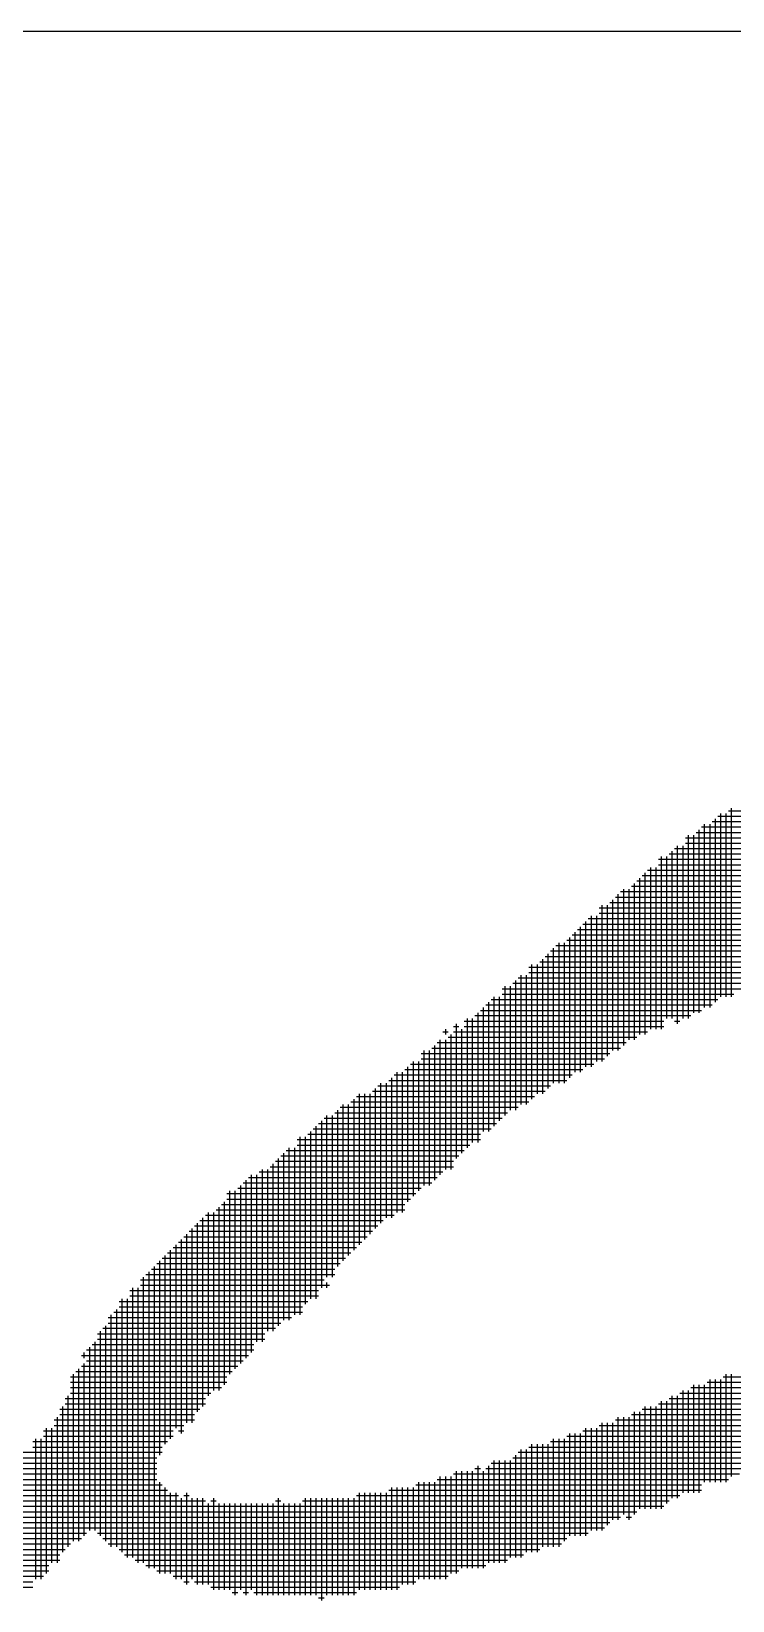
# Model space of a CAD drawing. Header units: feet. Extents: x 0 to 504600, y 0 to 356400.
# Drawn here: x 341419 to 342026, y 17842 to 19200 of the extents above; entities that cross this region are included whole.
import ezdxf
from ezdxf.enums import TextEntityAlignment as Align

# ---------------------------------------------------------------- set-up
doc = ezdxf.new("R2010")
doc.units = ezdxf.units.FT
doc.header["$LTSCALE"] = 600
doc.header["$MEASUREMENT"] = 0
for name, color, linetype in [('CX-BORD', 3, 'CONTINUOUS'), ('CX-BORD-LIN1', 4, 'CONTINUOUS'), ('CX-BORD-LIN2', 3, 'CONTINUOUS'), ('CX-BORD-TEX2', 7, 'CONTINUOUS'), ('CX-BORD-TEX3', 6, 'CONTINUOUS'), ('CX-COMM', 3, 'CONTINUOUS')]:
    doc.layers.add(name, color=color, linetype=linetype)
doc.styles.add('TB_TEXT', font='')
doc.styles.add('TB_WBTXT', font='')
doc.styles.add('TB_WMTXT', font='')
doc.styles.get('TB_TEXT').set_extended_font_data('DotumChe')
doc.styles.get('TB_WBTXT').set_extended_font_data('Dotum')
doc.styles.get('TB_WMTXT').set_extended_font_data('DotumChe')

# ---------------------------------------------------------------- blocks, each defined once
blk = doc.blocks.new('CXBLKA1')
at = {"layer": 'CX-BORD-LIN2'}
blk.add_lwpolyline([(558, 12), (270, 12)], dxfattribs=at)
at = {"layer": 'CX-BORD-LIN1', "style": 'TB_TEXT'}
for tag, p in [('TR_RCON5', (342.3033, 33)), ('TR_RCON4', (342.3033, 27)), ('TR_RCON3', (342.3033, 21)), ('TR_RCON2', (342.3033, 15)), ('TR_RCON1', (342.3033, 9))]:
    blk.add_attdef(tag, text='', height=3.5, dxfattribs=at).set_placement(p, align=Align.MIDDLE_LEFT)
for tag, height, p in [('TR_DGN5', 3.5, (451.1185, 33)), ('TR_CHK5', 3.5, (491.1185, 33)), ('TR_RDAT5', 3.5, (317.5, 33)), ('TR_APP5', 3.5, (531.1185, 33)), ('TR_RNUM5', 3, (285.1051, 32.6366)), ('TR_DGN4', 3.5, (451.1185, 27)), ('TR_CHK4', 3.5, (491.1185, 27)), ('TR_RDAT4', 3.5, (317.5, 27)), ('TR_APP4', 3.5, (531.1185, 27)), ('TR_RNUM4', 3, (285.1051, 26.6366)), ('TR_DGN3', 3.5, (451.1185, 21)), ('TR_CHK3', 3.5, (491.1185, 21)), ('TR_RDAT3', 3.5, (317.5, 21)), ('TR_APP3', 3.5, (531.1185, 21)), ('TR_RNUM3', 3, (285.1051, 20.6366)), ('TR_DGN2', 3.5, (451.1185, 15)), ('TR_CHK2', 3.5, (491.1185, 15)), ('TR_RDAT2', 3.5, (317.5, 15)), ('TR_APP2', 3.5, (531.1185, 15)), ('TR_RNUM2', 3, (285.1051, 14.6366)), ('TR_DGN1', 3.5, (451.1185, 9)), ('TR_CHK1', 3.5, (491.1185, 9)), ('TR_RDAT1', 3.5, (317.5, 9)), ('TR_APP1', 3.5, (531.1185, 9)), ('TR_RNUM1', 3, (285.1051, 8.6366))]:
    blk.add_attdef(tag, text='', height=height, dxfattribs=at).set_placement(p, align=Align.MIDDLE_CENTER)
at = {"layer": 'CX-BORD-LIN2', "style": 'TB_TEXT'}
blk.add_attdef('TD_VERSION', text='', height=3, rotation=90, dxfattribs=at).set_placement((800.5, 48.0149), align=Align.MIDDLE_CENTER)
at = {"layer": 'CX-BORD-TEX2', "style": 'TB_WMTXT'}
for tag, height, p in [('TB_CNAME', 5, (15.3448, 531.8324)), ('TB_CSCOP', 4, (16.6346, 523.8324))]:
    blk.add_attdef(tag, text='', height=height, dxfattribs=at).set_placement(p, align=Align.BOTTOM_LEFT)
at = {"layer": 'CX-BORD-TEX2', "style": 'TB_WBTXT'}
for tag, height, p in [('TB_MTITIL', 10, (398, 533.3264)), ('TB_STITL', 7, (398, 518.3264))]:
    blk.add_attdef(tag, text='', height=height, dxfattribs=at).set_placement(p, align=Align.MIDDLE_CENTER)
at = {"layer": 'CX-BORD-TEX3', "style": 'TB_TEXT'}
for tag, height, p in [('TD_LNDST', 4.5, (215, 31.5)), ('TD_DSECT', 4.5, (605.5, 31.5)), ('TD_DDIST', 4.5, (654.5, 31.5)), ('TD_DNAME_TOP', 4.5, (755, 27.957)), ('TD_CSECT', 4.5, (605.5, 22.5)), ('TD_CDIST', 4.5, (654.5, 22.5)), ('TD_DNAME_MAIN', 4.5, (755, 21.4731)), ('TD_DNAME_BOT', 3, (755, 15.2489)), ('TD_HSCAL', 4.5, (620.8841, 13.7484)), ('TD_VSCAL', 4.5, (656.8615, 13.7484)), ('TD_CCOMP', 4.5, (215, 13.5927)), ('TD_CSTEP', 4.5, (250.744, 5.125)), ('TD_FIELD', 4.5, (180, 5.125)), ('TD_DWGNO', 4.5, (755, 5.0017)), ('TD_DWGCODE', 4.5, (637, 4.7908))]:
    blk.add_attdef(tag, text='', height=height, dxfattribs=at).set_placement(p, align=Align.MIDDLE_CENTER)
for tag, height, width, p in [('TD_DCOMP', 4.5, 0.95, (215, 22.5875)), ('TD_CNAME', 5, 0.78, (65, 7.5956))]:
    blk.add_attdef(tag, text='', height=height, dxfattribs=dict(at, width=width)).set_placement(p, align=Align.MIDDLE_CENTER)

msp = doc.modelspace()

# ---------------------------------------------------------------- linework, layer by layer
at = {"layer": 'CX-COMM'}
for p, q in [((342022.3, 18525.5), (342153, 18525.5)), ((342024.7, 18527.8), (342024.7, 18364.5)), ((341999, 18511.5), (342129.6, 18511.5)), ((342001.3, 18513.8), (342001.3, 18355.2)), ((342006, 18513.8), (342006, 18355.2)), ((342008.3, 18516.1), (342139, 18516.1)), ((342010.7, 18518.5), (342010.7, 18359.8)), ((342013, 18520.8), (342143.6, 18520.8)), ((342015.3, 18523.1), (342015.3, 18364.5)), ((342020, 18523.1), (342020, 18364.5)), ((341985, 18502.1), (342120.3, 18502.1)), ((341985, 18497.5), (342115.6, 18497.5)), ((341987.3, 18504.5), (341987.3, 18345.8)), ((341992, 18504.5), (341992, 18350.5)), ((341994.3, 18506.8), (342125, 18506.8)), ((341996.7, 18509.1), (341996.7, 18350.5)), ((341961.7, 18483.5), (342316.3, 18483.5)), ((341964, 18485.8), (341964, 18336.5)), ((341968.7, 18485.8), (341968.7, 18345.8)), ((341971, 18488.1), (342101.6, 18488.1)), ((341973.3, 18490.5), (341973.3, 18345.8)), ((341975.7, 18492.8), (342111, 18492.8)), ((341978, 18495.1), (341978, 18341.2)), ((341982.7, 18495.1), (341982.7, 18345.8)), ((341947.7, 18469.5), (342274.3, 18469.5)), ((341950, 18471.8), (341950, 18331.9)), ((341952.3, 18474.2), (342120.3, 18474.2)), ((341954.7, 18476.5), (341954.7, 18336.5)), ((341959.3, 18476.5), (341959.3, 18336.5)), ((341961.7, 18478.8), (342306.9, 18478.8)), ((341931.4, 18457.8), (341931.4, 18322.5)), ((341936, 18457.8), (341936, 18327.2)), ((341938.4, 18460.2), (342255.6, 18460.2)), ((341940.7, 18462.5), (341940.7, 18327.2)), ((341943, 18464.8), (342260.3, 18464.8)), ((341945.4, 18467.2), (341945.4, 18331.9)), ((341912.7, 18443.8), (341912.7, 18308.5)), ((341917.4, 18443.8), (341917.4, 18313.2)), ((341919.7, 18446.2), (342209, 18446.2)), ((341922, 18448.5), (341922, 18317.9)), ((341924.4, 18450.8), (342218.3, 18450.8)), ((341926.7, 18453.2), (341926.7, 18317.9)), ((341929, 18455.5), (342227.6, 18455.5)), ((341898.7, 18429.8), (341898.7, 18303.9)), ((341901, 18432.2), (342176.3, 18432.2)), ((341903.4, 18434.5), (341903.4, 18303.9)), ((341908, 18434.5), (341908, 18308.5)), ((341910.4, 18441.5), (342190.3, 18441.5)), ((341910.4, 18436.8), (342181, 18436.8)), ((341884.7, 18415.8), (341884.7, 18294.5)), ((341887, 18418.2), (342143.6, 18418.2)), ((341889.4, 18420.5), (341889.4, 18299.2)), ((341891.7, 18422.8), (342162.3, 18422.8)), ((341894, 18425.2), (341894, 18299.2)), ((341896.4, 18427.5), (342171.6, 18427.5)), ((341866, 18401.8), (341866, 18285.2)), ((341868.4, 18404.2), (342106.3, 18404.2)), ((341870.7, 18406.5), (341870.7, 18289.9)), ((341873, 18408.8), (342120.3, 18408.8)), ((341875.4, 18411.2), (341875.4, 18289.9)), ((341880, 18411.2), (341880, 18289.9)), ((341882.4, 18413.5), (342134.3, 18413.5)), ((341849.7, 18390.2), (342078.3, 18390.2)), ((341852, 18392.5), (341852, 18275.9)), ((341856.7, 18392.5), (341856.7, 18280.5)), ((341859, 18394.8), (342092.3, 18394.8)), ((341861.4, 18397.2), (341861.4, 18280.5)), ((341863.7, 18399.5), (342101.6, 18399.5)), ((341835.7, 18376.2), (342050.3, 18376.2)), ((341838, 18378.5), (341838, 18266.5)), ((341840.4, 18380.8), (342064.3, 18380.8)), ((341842.7, 18383.2), (341842.7, 18271.2)), ((341847.4, 18383.2), (341847.4, 18271.2)), ((341849.7, 18385.5), (342069, 18385.5)), ((341817, 18362.2), (342013, 18362.2)), ((341819.4, 18364.5), (341819.4, 18252.5)), ((341824, 18364.5), (341824, 18257.2)), ((341826.4, 18371.5), (342041, 18371.5)), ((341826.4, 18366.8), (342027, 18366.8)), ((341828.7, 18373.8), (341828.7, 18261.9)), ((341833.4, 18373.8), (341833.4, 18266.5)), ((341803, 18348.2), (341989.7, 18348.2)), ((341805.4, 18350.5), (341805.4, 18238.5)), ((341807.7, 18352.8), (341999, 18352.8)), ((341810, 18355.2), (341810, 18247.9)), ((341812.4, 18357.5), (342008.3, 18357.5)), ((341814.7, 18359.8), (341814.7, 18247.9)), ((341775.1, 18334.2), (341779.7, 18334.2)), ((341777.4, 18336.5), (341777.4, 18331.9)), ((341784.4, 18338.8), (341789.1, 18338.8)), ((341784.4, 18334.2), (341952.3, 18334.2)), ((341786.7, 18341.2), (341786.7, 18224.5)), ((341791.4, 18336.5), (341791.4, 18229.2)), ((341793.7, 18343.5), (341966.3, 18343.5)), ((341793.7, 18338.8), (341966.3, 18338.8)), ((341796.1, 18345.8), (341796.1, 18233.9)), ((341800.7, 18345.8), (341800.7, 18238.5)), ((341975.7, 18343.5), (341980.3, 18343.5)), ((341765.7, 18320.2), (341929, 18320.2)), ((341768.1, 18322.5), (341768.1, 18205.9)), ((341770.4, 18324.9), (341933.7, 18324.9)), ((341772.7, 18327.2), (341772.7, 18210.5)), ((341777.4, 18327.2), (341777.4, 18215.2)), ((341779.7, 18329.5), (341943, 18329.5)), ((341782.1, 18331.9), (341782.1, 18215.2)), ((341749.4, 18308.5), (341749.4, 18191.9)), ((341754.1, 18308.5), (341754.1, 18196.5)), ((341756.4, 18315.5), (341919.7, 18315.5)), ((341756.4, 18310.9), (341915, 18310.9)), ((341758.7, 18317.9), (341758.7, 18201.2)), ((341763.4, 18317.9), (341763.4, 18201.2)), ((341730.7, 18294.5), (341730.7, 18173.2)), ((341733.1, 18296.9), (341887, 18296.9)), ((341735.4, 18299.2), (341735.4, 18177.9)), ((341740.1, 18299.2), (341740.1, 18177.9)), ((341742.4, 18301.5), (341896.4, 18301.5)), ((341744.7, 18303.9), (341744.7, 18187.2)), ((341747.1, 18306.2), (341905.7, 18306.2)), ((341702.7, 18280.5), (341702.7, 18149.9)), ((341707.4, 18280.5), (341707.4, 18154.6)), ((341712.1, 18280.5), (341712.1, 18159.2)), ((341714.4, 18282.9), (341863.7, 18282.9)), ((341716.7, 18285.2), (341716.7, 18163.9)), ((341719.1, 18287.5), (341868.4, 18287.5)), ((341721.4, 18289.9), (341721.4, 18168.6)), ((341726.1, 18289.9), (341726.1, 18173.2)), ((341728.4, 18292.2), (341882.4, 18292.2)), ((341684.1, 18266.5), (341684.1, 18131.2)), ((341686.4, 18268.9), (341840.4, 18268.9)), ((341688.7, 18271.2), (341688.7, 18135.9)), ((341693.4, 18271.2), (341693.4, 18140.6)), ((341695.7, 18273.5), (341849.7, 18273.5)), ((341698.1, 18275.9), (341698.1, 18145.2)), ((341700.4, 18278.2), (341854.4, 18278.2)), ((341665.4, 18252.5), (341665.4, 18103.2)), ((341667.7, 18254.9), (341821.7, 18254.9)), ((341670.1, 18257.2), (341670.1, 18112.6)), ((341672.4, 18259.5), (341826.4, 18259.5)), ((341674.7, 18261.9), (341674.7, 18121.9)), ((341679.4, 18261.9), (341679.4, 18121.9)), ((341681.7, 18264.2), (341831, 18264.2)), ((341649.1, 18240.9), (341807.7, 18240.9)), ((341651.4, 18243.2), (341651.4, 18089.2)), ((341656.1, 18243.2), (341656.1, 18098.6)), ((341658.4, 18245.5), (341807.7, 18245.5)), ((341660.7, 18247.9), (341660.7, 18103.2)), ((341663.1, 18250.2), (341817, 18250.2)), ((341635.1, 18226.9), (341789.1, 18226.9)), ((341637.4, 18229.2), (341637.4, 18084.6)), ((341639.8, 18231.5), (341793.7, 18231.5)), ((341642.1, 18233.9), (341642.1, 18084.6)), ((341646.8, 18233.9), (341646.8, 18089.2)), ((341649.1, 18236.2), (341798.4, 18236.2)), ((341616.4, 18212.9), (341775.1, 18212.9)), ((341618.8, 18215.2), (341618.8, 18065.9)), ((341623.4, 18215.2), (341623.4, 18075.2)), ((341625.8, 18217.5), (341784.4, 18217.5)), ((341628.1, 18219.9), (341628.1, 18075.2)), ((341630.4, 18222.2), (341784.4, 18222.2)), ((341632.8, 18224.5), (341632.8, 18079.9)), ((341597.8, 18198.9), (341756.4, 18198.9)), ((341600.1, 18201.2), (341600.1, 18047.2)), ((341602.4, 18203.5), (341765.7, 18203.5)), ((341604.8, 18205.9), (341604.8, 18051.9)), ((341607.1, 18208.2), (341770.4, 18208.2)), ((341609.4, 18210.5), (341609.4, 18056.6)), ((341614.1, 18210.5), (341614.1, 18065.9)), ((341583.8, 18184.9), (341742.4, 18184.9)), ((341586.1, 18187.2), (341586.1, 18028.6)), ((341588.4, 18194.2), (341751.7, 18194.2)), ((341588.4, 18189.5), (341747.1, 18189.5)), ((341590.8, 18196.5), (341590.8, 18037.9)), ((341595.4, 18196.5), (341595.4, 18042.6)), ((341565.1, 18170.9), (341723.7, 18170.9)), ((341567.4, 18173.2), (341567.4, 18009.9)), ((341569.8, 18175.6), (341733.1, 18175.6)), ((341572.1, 18177.9), (341572.1, 18019.3)), ((341576.8, 18177.9), (341576.8, 18023.9)), ((341579.1, 18180.2), (341742.4, 18180.2)), ((341581.4, 18182.6), (341581.4, 18023.9)), ((341553.4, 18159.2), (341553.4, 17995.9)), ((341555.8, 18161.6), (341714.4, 18161.6)), ((341558.1, 18163.9), (341558.1, 17995.9)), ((341560.4, 18166.2), (341719.1, 18166.2)), ((341562.8, 18168.6), (341562.8, 18005.3)), ((341539.4, 18145.2), (341539.4, 17981.9)), ((341541.8, 18147.6), (341700.4, 18147.6)), ((341544.1, 18149.9), (341544.1, 17991.3)), ((341546.4, 18152.2), (341705.1, 18152.2)), ((341548.8, 18154.6), (341548.8, 17986.6)), ((341551.1, 18156.9), (341709.7, 18156.9)), ((341525.4, 18131.2), (341525.4, 17870)), ((341527.8, 18133.6), (341686.4, 18133.6)), ((341530.1, 18135.9), (341530.1, 17967.9)), ((341532.4, 18138.2), (341691.1, 18138.2)), ((341534.8, 18140.6), (341534.8, 17977.3)), ((341537.1, 18142.9), (341695.7, 18142.9)), ((341513.8, 18119.6), (341672.4, 18119.6)), ((341516.1, 18121.9), (341516.1, 17874.6)), ((341518.4, 18124.2), (341681.7, 18124.2)), ((341520.8, 18126.6), (341520.8, 17870)), ((341523.1, 18128.9), (341681.7, 18128.9)), ((341674.7, 18117.2), (341674.7, 18112.6)), ((341497.5, 18103.2), (341497.5, 17884)), ((341502.1, 18103.2), (341502.1, 17879.3)), ((341504.5, 18110.2), (341667.7, 18110.2)), ((341504.5, 18105.6), (341667.7, 18105.6)), ((341506.8, 18112.6), (341506.8, 17879.3)), ((341511.4, 18112.6), (341511.4, 17874.6)), ((341513.8, 18114.9), (341677.1, 18114.9)), ((341488.1, 18089.2), (341488.1, 17888.6)), ((341490.5, 18091.6), (341653.8, 18091.6)), ((341492.8, 18093.9), (341492.8, 17888.6)), ((341495.1, 18100.9), (341658.4, 18100.9)), ((341495.1, 18096.2), (341653.8, 18096.2)), ((341481.1, 18077.6), (341630.4, 18077.6)), ((341483.5, 18079.9), (341483.5, 17893.3)), ((341485.8, 18086.9), (341644.4, 18086.9)), ((341485.8, 18082.2), (341635.1, 18082.2)), ((341471.8, 18063.6), (341611.8, 18063.6)), ((341474.1, 18065.9), (341474.1, 17902.6)), ((341476.5, 18072.9), (341621.1, 18072.9)), ((341476.5, 18068.2), (341621.1, 18068.2)), ((341478.8, 18075.2), (341478.8, 17897.9)), ((341462.5, 18054.2), (341607.1, 18054.2)), ((341464.8, 18056.6), (341464.8, 18051.9)), ((341467.1, 18058.9), (341611.8, 18058.9)), ((341467.1, 18049.6), (341602.4, 18049.6)), ((341469.5, 18061.2), (341469.5, 17902.6)), ((341453.1, 18035.6), (341588.4, 18035.6)), ((341455.5, 18037.9), (341455.5, 17893.3)), ((341457.8, 18040.3), (341593.1, 18040.3)), ((341460.1, 18042.6), (341460.1, 17893.3)), ((341462.5, 18044.9), (341597.8, 18044.9)), ((341464.8, 18047.2), (341464.8, 17897.9)), ((342017.7, 18035.6), (342227.6, 18035.6)), ((342020, 18037.9), (342020, 17944.6)), ((342024.7, 18037.9), (342024.7, 17949.3)), ((341453.1, 18030.9), (341588.4, 18030.9)), ((341453.1, 18026.3), (341583.8, 18026.3)), ((341453.1, 18021.6), (341574.4, 18021.6)), ((341980.3, 18021.6), (342199.6, 18021.6)), ((341982.7, 18023.9), (341982.7, 17935.3)), ((341987.3, 18023.9), (341987.3, 17935.3)), ((341989.7, 18026.3), (342204.3, 18026.3)), ((341992, 18028.6), (341992, 17935.3)), ((341996.7, 18028.6), (341996.7, 17935.3)), ((342001.3, 18028.6), (342001.3, 17944.6)), ((342003.7, 18030.9), (342218.3, 18030.9)), ((342006, 18033.3), (342006, 17944.6)), ((342010.7, 18033.3), (342010.7, 17944.6)), ((342015.3, 18033.3), (342015.3, 17944.6)), ((341443.8, 18007.6), (341565.1, 18007.6)), ((341446.1, 18009.9), (341446.1, 17884)), ((341448.5, 18016.9), (341569.8, 18016.9)), ((341448.5, 18012.3), (341569.8, 18012.3)), ((341450.8, 18019.3), (341450.8, 17888.6)), ((341947.7, 18007.6), (342143.6, 18007.6)), ((341950, 18009.9), (341950, 17921.3)), ((341954.7, 18009.9), (341954.7, 17921.3)), ((341959.3, 18009.9), (341959.3, 17921.3)), ((341961.7, 18012.3), (342171.6, 18012.3)), ((341964, 18014.6), (341964, 17921.3)), ((341968.7, 18014.6), (341968.7, 17925.9)), ((341971, 18016.9), (342185.6, 18016.9)), ((341973.3, 18019.3), (341973.3, 17930.6)), ((341978, 18019.3), (341978, 17930.6)), ((341439.1, 17998.3), (341560.4, 17998.3)), ((341441.5, 18000.6), (341441.5, 17874.6)), ((341443.8, 18002.9), (341560.4, 18002.9)), ((341912.7, 17995.9), (341912.7, 17902.6)), ((341917.4, 17995.9), (341917.4, 17907.3)), ((341922, 17995.9), (341922, 17911.9)), ((341924.4, 17998.3), (342134.3, 17998.3)), ((341926.7, 18000.6), (341926.7, 17911.9)), ((341931.4, 18000.6), (341931.4, 17916.6)), ((341936, 18000.6), (341936, 17911.9)), ((341938.4, 18002.9), (342143.6, 18002.9)), ((341940.7, 18005.3), (341940.7, 17916.6)), ((341945.4, 18005.3), (341945.4, 17921.3)), ((341422.8, 17981.9), (341422.8, 17860.6)), ((341427.5, 17981.9), (341427.5, 17860.6)), ((341429.8, 17988.9), (341541.8, 17988.9)), ((341429.8, 17984.3), (341541.8, 17984.3)), ((341432.1, 17991.3), (341432.1, 17865.3)), ((341436.8, 17991.3), (341436.8, 17874.6)), ((341439.1, 17993.6), (341551.1, 17993.6)), ((341546.4, 17988.9), (341551.1, 17988.9)), ((341870.7, 17981.9), (341870.7, 17888.6)), ((341875.4, 17981.9), (341875.4, 17888.6)), ((341880, 17981.9), (341880, 17893.3)), ((341882.4, 17984.3), (342115.6, 17984.3)), ((341884.7, 17986.6), (341884.7, 17897.9)), ((341889.4, 17986.6), (341889.4, 17897.9)), ((341894, 17986.6), (341894, 17897.9)), ((341896.4, 17988.9), (342115.6, 17988.9)), ((341898.7, 17991.3), (341898.7, 17897.9)), ((341903.4, 17991.3), (341903.4, 17902.6)), ((341908, 17991.3), (341908, 17902.6)), ((341910.4, 17993.6), (342125, 17993.6)), ((341411.1, 17970.3), (341532.4, 17970.3)), ((341420.5, 17979.6), (341537.1, 17979.6)), ((341420.5, 17974.9), (341532.4, 17974.9)), ((341838, 17967.9), (341838, 17879.3)), ((341840.4, 17970.3), (342073.7, 17970.3)), ((341842.7, 17972.6), (341842.7, 17879.3)), ((341847.4, 17972.6), (341847.4, 17884)), ((341849.7, 17974.9), (342092.3, 17974.9)), ((341852, 17977.3), (341852, 17884)), ((341856.7, 17977.3), (341856.7, 17884)), ((341861.4, 17977.3), (341861.4, 17888.6)), ((341866, 17977.3), (341866, 17888.6)), ((341868.4, 17979.6), (342101.6, 17979.6)), ((341401.8, 17960.9), (341527.8, 17960.9)), ((341401.8, 17956.3), (341527.8, 17956.3)), ((341411.1, 17965.6), (341527.8, 17965.6)), ((341786.7, 17953.9), (341786.7, 17865.3)), ((341791.4, 17953.9), (341791.4, 17870)), ((341796.1, 17953.9), (341796.1, 17870)), ((341800.7, 17953.9), (341800.7, 17870)), ((341803, 17956.3), (341807.7, 17956.3)), ((341805.4, 17958.6), (341805.4, 17870)), ((341810, 17953.9), (341810, 17870)), ((341812.4, 17956.3), (342041, 17956.3)), ((341814.7, 17958.6), (341814.7, 17874.6)), ((341817, 17960.9), (342055, 17960.9)), ((341819.4, 17963.3), (341819.4, 17874.6)), ((341824, 17963.3), (341824, 17874.6)), ((341828.7, 17963.3), (341828.7, 17874.6)), ((341833.4, 17963.3), (341833.4, 17879.3)), ((341835.7, 17965.6), (342069, 17965.6)), ((341387.8, 17942.3), (341532.4, 17942.3)), ((341392.5, 17946.9), (341527.8, 17946.9)), ((341397.1, 17951.6), (341527.8, 17951.6)), ((341530.1, 17944.6), (341530.1, 17865.3)), ((341534.8, 17939.9), (341534.8, 17865.3)), ((341730.7, 17939.9), (341730.7, 17851.3)), ((341735.4, 17939.9), (341735.4, 17851.3)), ((341740.1, 17939.9), (341740.1, 17856)), ((341744.7, 17939.9), (341744.7, 17856)), ((341749.4, 17939.9), (341749.4, 17856)), ((341751.7, 17942.3), (341999, 17942.3)), ((341754.1, 17944.6), (341754.1, 17860.6)), ((341758.7, 17944.6), (341758.7, 17860.6)), ((341763.4, 17944.6), (341763.4, 17860.6)), ((341768.1, 17944.6), (341768.1, 17860.6)), ((341770.4, 17946.9), (342022.3, 17946.9)), ((341772.7, 17949.3), (341772.7, 17860.6)), ((341777.4, 17949.3), (341777.4, 17860.6)), ((341782.1, 17949.3), (341782.1, 17865.3)), ((341784.4, 17951.6), (342031.7, 17951.6)), ((341378.5, 17932.9), (341546.4, 17932.9)), ((341378.5, 17928.3), (341569.8, 17928.3)), ((341383.1, 17937.6), (341537.1, 17937.6)), ((341539.4, 17935.3), (341539.4, 17865.3)), ((341544.1, 17935.3), (341544.1, 17860.6)), ((341548.8, 17930.6), (341548.8, 17860.6)), ((341551.1, 17932.9), (341555.8, 17932.9)), ((341553.4, 17935.3), (341553.4, 17856)), ((341558.1, 17930.6), (341558.1, 17860.6)), ((341562.8, 17930.6), (341562.8, 17856)), ((341567.4, 17930.6), (341567.4, 17856)), ((341574.4, 17928.3), (341579.1, 17928.3)), ((341576.8, 17930.6), (341576.8, 17851.3)), ((341630.4, 17928.3), (341635.1, 17928.3)), ((341632.8, 17930.6), (341632.8, 17846.6)), ((341653.8, 17928.3), (341971, 17928.3)), ((341656.1, 17930.6), (341656.1, 17846.6)), ((341660.7, 17930.6), (341660.7, 17846.6)), ((341665.4, 17930.6), (341665.4, 17846.6)), ((341670.1, 17930.6), (341670.1, 17842)), ((341674.7, 17930.6), (341674.7, 17846.6)), ((341679.4, 17930.6), (341679.4, 17846.6)), ((341684.1, 17930.6), (341684.1, 17846.6)), ((341688.7, 17930.6), (341688.7, 17846.6)), ((341693.4, 17930.6), (341693.4, 17846.6)), ((341698.1, 17930.6), (341698.1, 17846.6)), ((341700.4, 17932.9), (341980.3, 17932.9)), ((341702.7, 17935.3), (341702.7, 17851.3)), ((341707.4, 17935.3), (341707.4, 17851.3)), ((341712.1, 17935.3), (341712.1, 17851.3)), ((341716.7, 17935.3), (341716.7, 17851.3)), ((341721.4, 17935.3), (341721.4, 17851.3)), ((341726.1, 17935.3), (341726.1, 17851.3)), ((341728.4, 17937.6), (341999, 17937.6)), ((341364.5, 17914.3), (341929, 17914.3)), ((341369.1, 17923.6), (341966.3, 17923.6)), ((341369.1, 17918.9), (341943, 17918.9)), ((341572.1, 17925.9), (341572.1, 17856)), ((341581.4, 17925.9), (341581.4, 17851.3)), ((341586.1, 17925.9), (341586.1, 17851.3)), ((341590.8, 17925.9), (341590.8, 17851.3)), ((341595.4, 17925.9), (341595.4, 17846.6)), ((341600.1, 17925.9), (341600.1, 17851.3)), ((341604.8, 17925.9), (341604.8, 17846.6)), ((341609.4, 17925.9), (341609.4, 17851.3)), ((341614.1, 17925.9), (341614.1, 17846.6)), ((341618.8, 17925.9), (341618.8, 17846.6)), ((341623.4, 17925.9), (341623.4, 17846.6)), ((341628.1, 17925.9), (341628.1, 17846.6)), ((341637.4, 17925.9), (341637.4, 17846.6)), ((341642.1, 17925.9), (341642.1, 17846.6)), ((341646.8, 17925.9), (341646.8, 17846.6)), ((341651.4, 17925.9), (341651.4, 17846.6)), ((341933.7, 17914.3), (341938.4, 17914.3)), ((341355.2, 17904.9), (341915, 17904.9)), ((341355.2, 17900.3), (341467.1, 17900.3)), ((341359.8, 17909.6), (341919.7, 17909.6)), ((341476.5, 17900.3), (341901, 17900.3)), ((341341.2, 17886.3), (341448.5, 17886.3)), ((341345.8, 17895.6), (341462.5, 17895.6)), ((341345.8, 17891), (341453.1, 17891)), ((341481.1, 17895.6), (341882.4, 17895.6)), ((341485.8, 17891), (341877.7, 17891)), ((341495.1, 17886.3), (341859, 17886.3)), ((341331.8, 17877), (341443.8, 17877)), ((341331.8, 17872.3), (341434.5, 17872.3)), ((341336.5, 17881.6), (341443.8, 17881.6)), ((341499.8, 17881.6), (341845, 17881.6)), ((341509.1, 17877), (341831, 17877)), ((341518.4, 17872.3), (341812.4, 17872.3)), ((341317.8, 17858.3), (341420.5, 17858.3)), ((341322.5, 17863), (341429.8, 17863)), ((341327.2, 17867.6), (341434.5, 17867.6)), ((341527.8, 17867.6), (341789.1, 17867.6)), ((341541.8, 17863), (341779.7, 17863)), ((341551.1, 17858.3), (341555.8, 17858.3)), ((341560.4, 17858.3), (341751.7, 17858.3)), ((341313.2, 17853.6), (341420.5, 17853.6)), ((341574.4, 17853.6), (341737.7, 17853.6)), ((341593.1, 17849), (341597.8, 17849)), ((341602.4, 17849), (341607.1, 17849)), ((341611.8, 17849), (341700.4, 17849)), ((341667.7, 17844.3), (341672.4, 17844.3))]:
    msp.add_line(p, q, dxfattribs=at)

# ---------------------------------------------------------------- block references
at = {"layer": 'CX-BORD', "xscale": 600, "yscale": 600, "zscale": 600}
msp.add_blockref('CXBLKA1', (15000, 12000), dxfattribs=at)

doc.saveas('drawing.dxf')
